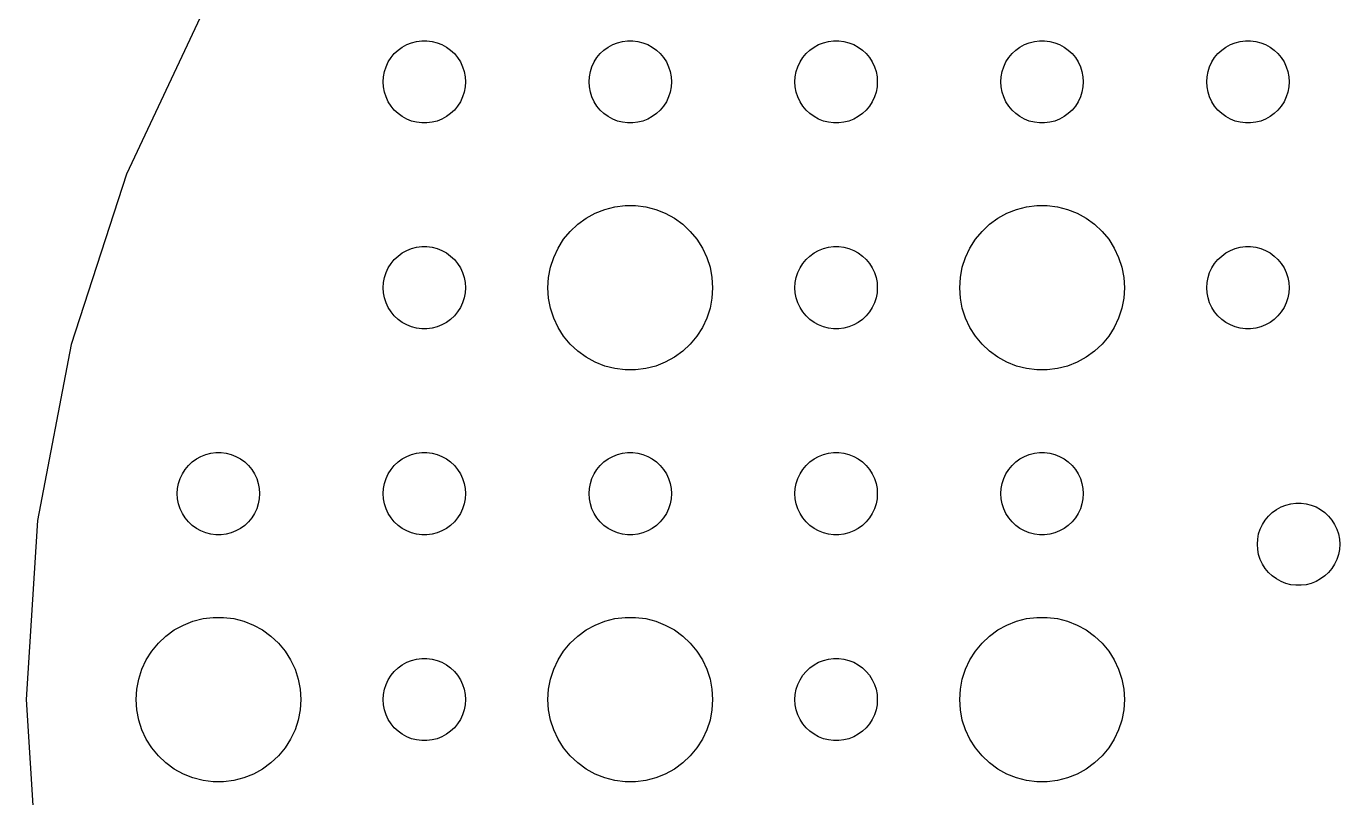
# Model space of a CAD drawing. Header units: metres. Extents: x -52 to 52, y -52 to 52.
# Drawn here: x -52 to -4.16, y -3.58 to 24.52 of the extents above; entities that cross this region are included whole.
import ezdxf

# ---------------------------------------------------------------- set-up
doc = ezdxf.new("R2010")
doc.units = ezdxf.units.M

msp = doc.modelspace()

# ---------------------------------------------------------------- linework, layer by layer
for p, q in [((-45.5679, 25.0512), (-48.3484, 19.1425)), ((-38.1387, 23.8572), (-37.9635, 23.9266)), ((-37.9635, 23.9266), (-37.7811, 23.9734)), ((-37.7811, 23.9734), (-37.5942, 23.997)), ((-37.5942, 23.997), (-37.4058, 23.997)), ((-37.4058, 23.997), (-37.2189, 23.9734)), ((-37.2189, 23.9734), (-37.0365, 23.9266)), ((-37.0365, 23.9266), (-36.8613, 23.8572)), ((-30.6387, 23.8572), (-30.4635, 23.9266)), ((-30.4635, 23.9266), (-30.2811, 23.9734)), ((-30.2811, 23.9734), (-30.0942, 23.997)), ((-30.0942, 23.997), (-29.9058, 23.997)), ((-29.9058, 23.997), (-29.7189, 23.9734)), ((-29.7189, 23.9734), (-29.5365, 23.9266)), ((-29.5365, 23.9266), (-29.3613, 23.8572)), ((-23.1387, 23.8572), (-22.9635, 23.9266)), ((-22.9635, 23.9266), (-22.7811, 23.9734)), ((-22.7811, 23.9734), (-22.5942, 23.997)), ((-22.5942, 23.997), (-22.4058, 23.997)), ((-22.4058, 23.997), (-22.2189, 23.9734)), ((-22.2189, 23.9734), (-22.0365, 23.9266)), ((-22.0365, 23.9266), (-21.8613, 23.8572)), ((-15.6387, 23.8572), (-15.4635, 23.9266)), ((-15.4635, 23.9266), (-15.2811, 23.9734)), ((-15.2811, 23.9734), (-15.0942, 23.997)), ((-15.0942, 23.997), (-14.9058, 23.997)), ((-14.9058, 23.997), (-14.7189, 23.9734)), ((-14.7189, 23.9734), (-14.5365, 23.9266)), ((-14.5365, 23.9266), (-14.3613, 23.8572)), ((-8.13866, 23.8572), (-7.96352, 23.9266)), ((-7.96352, 23.9266), (-7.78107, 23.9734)), ((-7.78107, 23.9734), (-7.59418, 23.997)), ((-7.59418, 23.997), (-7.40581, 23.997)), ((-7.40581, 23.997), (-7.21892, 23.9734)), ((-7.21892, 23.9734), (-7.03647, 23.9266)), ((-7.03647, 23.9266), (-6.86133, 23.8572)), ((-38.7135, 23.3817), (-38.5934, 23.5268)), ((-38.5934, 23.5268), (-38.4561, 23.6558)), ((-38.4561, 23.6558), (-38.3037, 23.7665)), ((-38.3037, 23.7665), (-38.1387, 23.8572)), ((-36.8613, 23.8572), (-36.6963, 23.7665)), ((-36.6963, 23.7665), (-36.5439, 23.6558)), ((-36.5439, 23.6558), (-36.4065, 23.5268)), ((-36.4065, 23.5268), (-36.2865, 23.3817)), ((-31.2135, 23.3817), (-31.0934, 23.5268)), ((-31.0934, 23.5268), (-30.9561, 23.6558)), ((-30.9561, 23.6558), (-30.8037, 23.7665)), ((-30.8037, 23.7665), (-30.6387, 23.8572)), ((-29.3613, 23.8572), (-29.1963, 23.7665)), ((-29.1963, 23.7665), (-29.0439, 23.6558)), ((-29.0439, 23.6558), (-28.9065, 23.5268)), ((-28.9065, 23.5268), (-28.7865, 23.3817)), ((-23.7135, 23.3817), (-23.5934, 23.5268)), ((-23.5934, 23.5268), (-23.4561, 23.6558)), ((-23.4561, 23.6558), (-23.3037, 23.7665)), ((-23.3037, 23.7665), (-23.1387, 23.8572)), ((-21.8613, 23.8572), (-21.6963, 23.7665)), ((-21.6963, 23.7665), (-21.5439, 23.6558)), ((-21.5439, 23.6558), (-21.4065, 23.5268)), ((-21.4065, 23.5268), (-21.2865, 23.3817)), ((-16.2135, 23.3817), (-16.0934, 23.5268)), ((-16.0934, 23.5268), (-15.9561, 23.6558)), ((-15.9561, 23.6558), (-15.8037, 23.7665)), ((-15.8037, 23.7665), (-15.6387, 23.8572)), ((-14.3613, 23.8572), (-14.1963, 23.7665)), ((-14.1963, 23.7665), (-14.0439, 23.6558)), ((-14.0439, 23.6558), (-13.9065, 23.5268)), ((-13.9065, 23.5268), (-13.7865, 23.3817)), ((-8.71352, 23.3817), (-8.59344, 23.5268)), ((-8.59344, 23.5268), (-8.45613, 23.6558)), ((-8.45613, 23.6558), (-8.30373, 23.7665)), ((-8.30373, 23.7665), (-8.13866, 23.8572)), ((-6.86133, 23.8572), (-6.69626, 23.7665)), ((-6.69626, 23.7665), (-6.54385, 23.6558)), ((-6.54385, 23.6558), (-6.40654, 23.5268)), ((-6.40654, 23.5268), (-6.28647, 23.3817)), ((-38.9529, 22.873), (-38.8947, 23.0522)), ((-38.8947, 23.0522), (-38.8145, 23.2226)), ((-38.8145, 23.2226), (-38.7135, 23.3817)), ((-36.2865, 23.3817), (-36.1855, 23.2226)), ((-36.1855, 23.2226), (-36.1053, 23.0522)), ((-36.1053, 23.0522), (-36.0471, 22.873)), ((-31.4529, 22.873), (-31.3947, 23.0522)), ((-31.3947, 23.0522), (-31.3145, 23.2226)), ((-31.3145, 23.2226), (-31.2135, 23.3817)), ((-28.7865, 23.3817), (-28.6855, 23.2226)), ((-28.6855, 23.2226), (-28.6053, 23.0522)), ((-28.6053, 23.0522), (-28.5471, 22.873)), ((-23.9529, 22.873), (-23.8947, 23.0522)), ((-23.8947, 23.0522), (-23.8145, 23.2226)), ((-23.8145, 23.2226), (-23.7135, 23.3817)), ((-21.2865, 23.3817), (-21.1855, 23.2226)), ((-21.1855, 23.2226), (-21.1053, 23.0522)), ((-21.1053, 23.0522), (-21.0471, 22.873)), ((-16.4529, 22.873), (-16.3947, 23.0522)), ((-16.3947, 23.0522), (-16.3145, 23.2226)), ((-16.3145, 23.2226), (-16.2135, 23.3817)), ((-13.7865, 23.3817), (-13.6855, 23.2226)), ((-13.6855, 23.2226), (-13.6053, 23.0522)), ((-13.6053, 23.0522), (-13.5471, 22.873)), ((-8.95287, 22.873), (-8.89465, 23.0522)), ((-8.89465, 23.0522), (-8.81445, 23.2226)), ((-8.81445, 23.2226), (-8.71352, 23.3817)), ((-6.28647, 23.3817), (-6.18553, 23.2226)), ((-6.18553, 23.2226), (-6.10533, 23.0522)), ((-6.10533, 23.0522), (-6.04712, 22.873)), ((-39, 22.5), (-38.9882, 22.688)), ((-38.9882, 22.312), (-39, 22.5)), ((-38.9882, 22.688), (-38.9529, 22.873)), ((-36.0471, 22.873), (-36.0118, 22.688)), ((-36.0118, 22.688), (-36, 22.5)), ((-36, 22.5), (-36.0118, 22.312)), ((-31.5, 22.5), (-31.4882, 22.688)), ((-31.4882, 22.312), (-31.5, 22.5)), ((-31.4882, 22.688), (-31.4529, 22.873)), ((-28.5471, 22.873), (-28.5118, 22.688)), ((-28.5118, 22.688), (-28.5, 22.5)), ((-28.5, 22.5), (-28.5118, 22.312)), ((-24, 22.5), (-23.9882, 22.688)), ((-23.9882, 22.312), (-24, 22.5)), ((-23.9882, 22.688), (-23.9529, 22.873)), ((-21.0471, 22.873), (-21.0118, 22.688)), ((-21.0118, 22.688), (-21, 22.5)), ((-21, 22.5), (-21.0118, 22.312)), ((-16.5, 22.5), (-16.4882, 22.688)), ((-16.4882, 22.312), (-16.5, 22.5)), ((-16.4882, 22.688), (-16.4529, 22.873)), ((-13.5471, 22.873), (-13.5118, 22.688)), ((-13.5118, 22.688), (-13.5, 22.5)), ((-13.5, 22.5), (-13.5118, 22.312)), ((-9, 22.5), (-8.98816, 22.688)), ((-8.98816, 22.312), (-9, 22.5)), ((-8.98816, 22.688), (-8.95287, 22.873)), ((-6.04712, 22.873), (-6.01183, 22.688)), ((-6.01183, 22.688), (-6, 22.5)), ((-6, 22.5), (-6.01183, 22.312)), ((-38.9529, 22.127), (-38.9882, 22.312)), ((-38.8947, 21.9478), (-38.9529, 22.127)), ((-36.0471, 22.127), (-36.1053, 21.9478)), ((-36.0118, 22.312), (-36.0471, 22.127)), ((-31.4529, 22.127), (-31.4882, 22.312)), ((-31.3947, 21.9478), (-31.4529, 22.127)), ((-28.5471, 22.127), (-28.6053, 21.9478)), ((-28.5118, 22.312), (-28.5471, 22.127)), ((-23.9529, 22.127), (-23.9882, 22.312)), ((-23.8947, 21.9478), (-23.9529, 22.127)), ((-21.0471, 22.127), (-21.1053, 21.9478)), ((-21.0118, 22.312), (-21.0471, 22.127)), ((-16.4529, 22.127), (-16.4882, 22.312)), ((-16.3947, 21.9478), (-16.4529, 22.127)), ((-13.5471, 22.127), (-13.6053, 21.9478)), ((-13.5118, 22.312), (-13.5471, 22.127)), ((-8.95287, 22.127), (-8.98816, 22.312)), ((-8.89465, 21.9478), (-8.95287, 22.127)), ((-6.04712, 22.127), (-6.10533, 21.9478)), ((-6.01183, 22.312), (-6.04712, 22.127)), ((-38.8145, 21.7774), (-38.8947, 21.9478)), ((-38.7135, 21.6183), (-38.8145, 21.7774)), ((-38.5934, 21.4732), (-38.7135, 21.6183)), ((-36.2865, 21.6183), (-36.4065, 21.4732)), ((-36.1855, 21.7774), (-36.2865, 21.6183)), ((-36.1053, 21.9478), (-36.1855, 21.7774)), ((-31.3145, 21.7774), (-31.3947, 21.9478)), ((-31.2135, 21.6183), (-31.3145, 21.7774)), ((-31.0934, 21.4732), (-31.2135, 21.6183)), ((-28.7865, 21.6183), (-28.9065, 21.4732)), ((-28.6855, 21.7774), (-28.7865, 21.6183)), ((-28.6053, 21.9478), (-28.6855, 21.7774)), ((-23.8145, 21.7774), (-23.8947, 21.9478)), ((-23.7135, 21.6183), (-23.8145, 21.7774)), ((-23.5934, 21.4732), (-23.7135, 21.6183)), ((-21.2865, 21.6183), (-21.4065, 21.4732)), ((-21.1855, 21.7774), (-21.2865, 21.6183)), ((-21.1053, 21.9478), (-21.1855, 21.7774)), ((-16.3145, 21.7774), (-16.3947, 21.9478)), ((-16.2135, 21.6183), (-16.3145, 21.7774)), ((-16.0934, 21.4732), (-16.2135, 21.6183)), ((-13.7865, 21.6183), (-13.9065, 21.4732)), ((-13.6855, 21.7774), (-13.7865, 21.6183)), ((-13.6053, 21.9478), (-13.6855, 21.7774)), ((-8.81445, 21.7774), (-8.89465, 21.9478)), ((-8.71352, 21.6183), (-8.81445, 21.7774)), ((-8.59344, 21.4732), (-8.71352, 21.6183)), ((-6.28647, 21.6183), (-6.40654, 21.4732)), ((-6.18553, 21.7774), (-6.28647, 21.6183)), ((-6.10533, 21.9478), (-6.18553, 21.7774)), ((-38.4561, 21.3442), (-38.5934, 21.4732)), ((-38.3037, 21.2335), (-38.4561, 21.3442)), ((-38.1387, 21.1427), (-38.3037, 21.2335)), ((-37.9635, 21.0734), (-38.1387, 21.1427)), ((-37.7811, 21.0266), (-37.9635, 21.0734)), ((-37.0365, 21.0734), (-37.2189, 21.0266)), ((-36.8613, 21.1427), (-37.0365, 21.0734)), ((-36.6963, 21.2335), (-36.8613, 21.1427)), ((-36.5439, 21.3442), (-36.6963, 21.2335)), ((-36.4065, 21.4732), (-36.5439, 21.3442)), ((-30.9561, 21.3442), (-31.0934, 21.4732)), ((-30.8037, 21.2335), (-30.9561, 21.3442)), ((-30.6387, 21.1427), (-30.8037, 21.2335)), ((-30.4635, 21.0734), (-30.6387, 21.1427)), ((-30.2811, 21.0266), (-30.4635, 21.0734)), ((-29.5365, 21.0734), (-29.7189, 21.0266)), ((-29.3613, 21.1427), (-29.5365, 21.0734)), ((-29.1963, 21.2335), (-29.3613, 21.1427)), ((-29.0439, 21.3442), (-29.1963, 21.2335)), ((-28.9065, 21.4732), (-29.0439, 21.3442)), ((-23.4561, 21.3442), (-23.5934, 21.4732)), ((-23.3037, 21.2335), (-23.4561, 21.3442)), ((-23.1387, 21.1427), (-23.3037, 21.2335)), ((-22.9635, 21.0734), (-23.1387, 21.1427)), ((-22.7811, 21.0266), (-22.9635, 21.0734)), ((-22.0365, 21.0734), (-22.2189, 21.0266)), ((-21.8613, 21.1427), (-22.0365, 21.0734)), ((-21.6963, 21.2335), (-21.8613, 21.1427)), ((-21.5439, 21.3442), (-21.6963, 21.2335)), ((-21.4065, 21.4732), (-21.5439, 21.3442)), ((-15.9561, 21.3442), (-16.0934, 21.4732)), ((-15.8037, 21.2335), (-15.9561, 21.3442)), ((-15.6387, 21.1427), (-15.8037, 21.2335)), ((-15.4635, 21.0734), (-15.6387, 21.1427)), ((-15.2811, 21.0266), (-15.4635, 21.0734)), ((-14.5365, 21.0734), (-14.7189, 21.0266)), ((-14.3613, 21.1427), (-14.5365, 21.0734)), ((-14.1963, 21.2335), (-14.3613, 21.1427)), ((-14.0439, 21.3442), (-14.1963, 21.2335)), ((-13.9065, 21.4732), (-14.0439, 21.3442)), ((-8.45613, 21.3442), (-8.59344, 21.4732)), ((-8.30373, 21.2335), (-8.45613, 21.3442)), ((-8.13866, 21.1427), (-8.30373, 21.2335)), ((-7.96352, 21.0734), (-8.13866, 21.1427)), ((-7.78107, 21.0266), (-7.96352, 21.0734)), ((-7.03647, 21.0734), (-7.21892, 21.0266)), ((-6.86133, 21.1427), (-7.03647, 21.0734)), ((-6.69626, 21.2335), (-6.86133, 21.1427)), ((-6.54385, 21.3442), (-6.69626, 21.2335)), ((-6.40654, 21.4732), (-6.54385, 21.3442)), ((-37.5942, 21.003), (-37.7811, 21.0266)), ((-37.4058, 21.003), (-37.5942, 21.003)), ((-37.2189, 21.0266), (-37.4058, 21.003)), ((-30.0942, 21.003), (-30.2811, 21.0266)), ((-29.9058, 21.003), (-30.0942, 21.003)), ((-29.7189, 21.0266), (-29.9058, 21.003)), ((-22.5942, 21.003), (-22.7811, 21.0266)), ((-22.4058, 21.003), (-22.5942, 21.003)), ((-22.2189, 21.0266), (-22.4058, 21.003)), ((-15.0942, 21.003), (-15.2811, 21.0266)), ((-14.9058, 21.003), (-15.0942, 21.003)), ((-14.7189, 21.0266), (-14.9058, 21.003)), ((-7.59418, 21.003), (-7.78107, 21.0266)), ((-7.40581, 21.003), (-7.59418, 21.003)), ((-7.21892, 21.0266), (-7.40581, 21.003)), ((-48.3484, 19.1425), (-50.3663, 12.9319)), ((-31.6075, 17.533), (-31.2773, 17.7145)), ((-31.2773, 17.7145), (-30.927, 17.8532)), ((-30.927, 17.8532), (-30.5621, 17.9469)), ((-30.5621, 17.9469), (-30.1884, 17.9941)), ((-30.1884, 17.9941), (-29.8116, 17.9941)), ((-29.8116, 17.9941), (-29.4379, 17.9469)), ((-29.4379, 17.9469), (-29.0729, 17.8532)), ((-29.0729, 17.8532), (-28.7227, 17.7145)), ((-28.7227, 17.7145), (-28.3925, 17.533)), ((-16.6075, 17.533), (-16.2773, 17.7145)), ((-16.2773, 17.7145), (-15.927, 17.8532)), ((-15.927, 17.8532), (-15.5621, 17.9469)), ((-15.5621, 17.9469), (-15.1884, 17.9941)), ((-15.1884, 17.9941), (-14.8116, 17.9941)), ((-14.8116, 17.9941), (-14.4379, 17.9469)), ((-14.4379, 17.9469), (-14.0729, 17.8532)), ((-14.0729, 17.8532), (-13.7227, 17.7145)), ((-13.7227, 17.7145), (-13.3925, 17.533)), ((-32.1869, 17.0536), (-31.9123, 17.3115)), ((-31.9123, 17.3115), (-31.6075, 17.533)), ((-28.3925, 17.533), (-28.0877, 17.3115)), ((-28.0877, 17.3115), (-27.8131, 17.0536)), ((-17.1869, 17.0536), (-16.9123, 17.3115)), ((-16.9123, 17.3115), (-16.6075, 17.533)), ((-13.3925, 17.533), (-13.0877, 17.3115)), ((-13.0877, 17.3115), (-12.8131, 17.0536)), ((-32.6289, 16.4453), (-32.427, 16.7634)), ((-32.427, 16.7634), (-32.1869, 17.0536)), ((-27.8131, 17.0536), (-27.5729, 16.7634)), ((-27.5729, 16.7634), (-27.3711, 16.4453)), ((-17.6289, 16.4453), (-17.427, 16.7634)), ((-17.427, 16.7634), (-17.1869, 17.0536)), ((-12.8131, 17.0536), (-12.5729, 16.7634)), ((-12.5729, 16.7634), (-12.3711, 16.4453)), ((-38.3037, 16.2665), (-38.1387, 16.3572)), ((-38.1387, 16.3572), (-37.9635, 16.4266)), ((-37.9635, 16.4266), (-37.7811, 16.4734)), ((-37.7811, 16.4734), (-37.5942, 16.497)), ((-37.5942, 16.497), (-37.4058, 16.497)), ((-37.4058, 16.497), (-37.2189, 16.4734)), ((-37.2189, 16.4734), (-37.0365, 16.4266)), ((-37.0365, 16.4266), (-36.8613, 16.3572)), ((-36.8613, 16.3572), (-36.6963, 16.2665)), ((-32.7893, 16.1044), (-32.6289, 16.4453)), ((-27.3711, 16.4453), (-27.2107, 16.1044)), ((-23.3037, 16.2665), (-23.1387, 16.3572)), ((-23.1387, 16.3572), (-22.9635, 16.4266)), ((-22.9635, 16.4266), (-22.7811, 16.4734)), ((-22.7811, 16.4734), (-22.5942, 16.497)), ((-22.5942, 16.497), (-22.4058, 16.497)), ((-22.4058, 16.497), (-22.2189, 16.4734)), ((-22.2189, 16.4734), (-22.0365, 16.4266)), ((-22.0365, 16.4266), (-21.8613, 16.3572)), ((-21.8613, 16.3572), (-21.6963, 16.2665)), ((-17.7893, 16.1044), (-17.6289, 16.4453)), ((-12.3711, 16.4453), (-12.2107, 16.1044)), ((-8.30373, 16.2665), (-8.13866, 16.3572)), ((-8.13866, 16.3572), (-7.96352, 16.4266)), ((-7.96352, 16.4266), (-7.78107, 16.4734)), ((-7.78107, 16.4734), (-7.59418, 16.497)), ((-7.59418, 16.497), (-7.40581, 16.497)), ((-7.40581, 16.497), (-7.21892, 16.4734)), ((-7.21892, 16.4734), (-7.03647, 16.4266)), ((-7.03647, 16.4266), (-6.86133, 16.3572)), ((-6.86133, 16.3572), (-6.69626, 16.2665)), ((-38.8145, 15.7226), (-38.7135, 15.8817)), ((-38.7135, 15.8817), (-38.5934, 16.0268)), ((-38.5934, 16.0268), (-38.4561, 16.1558)), ((-38.4561, 16.1558), (-38.3037, 16.2665)), ((-36.6963, 16.2665), (-36.5439, 16.1558)), ((-36.5439, 16.1558), (-36.4065, 16.0268)), ((-36.4065, 16.0268), (-36.2865, 15.8817)), ((-36.2865, 15.8817), (-36.1855, 15.7226)), ((-32.9057, 15.7461), (-32.7893, 16.1044)), ((-27.2107, 16.1044), (-27.0942, 15.7461)), ((-23.8145, 15.7226), (-23.7135, 15.8817)), ((-23.7135, 15.8817), (-23.5934, 16.0268)), ((-23.5934, 16.0268), (-23.4561, 16.1558)), ((-23.4561, 16.1558), (-23.3037, 16.2665)), ((-21.6963, 16.2665), (-21.5439, 16.1558)), ((-21.5439, 16.1558), (-21.4065, 16.0268)), ((-21.4065, 16.0268), (-21.2865, 15.8817)), ((-21.2865, 15.8817), (-21.1855, 15.7226)), ((-17.9057, 15.7461), (-17.7893, 16.1044)), ((-12.2107, 16.1044), (-12.0942, 15.7461)), ((-8.81445, 15.7226), (-8.71352, 15.8817)), ((-8.71352, 15.8817), (-8.59344, 16.0268)), ((-8.59344, 16.0268), (-8.45613, 16.1558)), ((-8.45613, 16.1558), (-8.30373, 16.2665)), ((-6.69626, 16.2665), (-6.54385, 16.1558)), ((-6.54385, 16.1558), (-6.40654, 16.0268)), ((-6.40654, 16.0268), (-6.28647, 15.8817)), ((-6.28647, 15.8817), (-6.18553, 15.7226)), ((-38.9882, 15.188), (-38.9529, 15.373)), ((-38.9529, 15.373), (-38.8947, 15.5522)), ((-38.8947, 15.5522), (-38.8145, 15.7226)), ((-36.1855, 15.7226), (-36.1053, 15.5522)), ((-36.1053, 15.5522), (-36.0471, 15.373)), ((-36.0471, 15.373), (-36.0118, 15.188)), ((-33, 15), (-32.9763, 15.376)), ((-32.9763, 15.376), (-32.9057, 15.7461)), ((-27.0942, 15.7461), (-27.0237, 15.376)), ((-27.0237, 15.376), (-27, 15)), ((-23.9882, 15.188), (-23.9529, 15.373)), ((-23.9529, 15.373), (-23.8947, 15.5522)), ((-23.8947, 15.5522), (-23.8145, 15.7226)), ((-21.1855, 15.7226), (-21.1053, 15.5522)), ((-21.1053, 15.5522), (-21.0471, 15.373)), ((-21.0471, 15.373), (-21.0118, 15.188)), ((-18, 15), (-17.9763, 15.376)), ((-17.9763, 15.376), (-17.9057, 15.7461)), ((-12.0942, 15.7461), (-12.0237, 15.376)), ((-12.0237, 15.376), (-12, 15)), ((-8.98816, 15.188), (-8.95287, 15.373)), ((-8.95287, 15.373), (-8.89465, 15.5522)), ((-8.89465, 15.5522), (-8.81445, 15.7226)), ((-6.18553, 15.7226), (-6.10533, 15.5522)), ((-6.10533, 15.5522), (-6.04712, 15.373)), ((-6.04712, 15.373), (-6.01183, 15.188)), ((-39, 15), (-38.9882, 15.188)), ((-38.9882, 14.812), (-39, 15)), ((-36.0118, 15.188), (-36, 15)), ((-36, 15), (-36.0118, 14.812)), ((-32.9763, 14.624), (-33, 15)), ((-27, 15), (-27.0237, 14.624)), ((-24, 15), (-23.9882, 15.188)), ((-23.9882, 14.812), (-24, 15)), ((-21.0118, 15.188), (-21, 15)), ((-21, 15), (-21.0118, 14.812)), ((-17.9763, 14.624), (-18, 15)), ((-12, 15), (-12.0237, 14.624)), ((-9, 15), (-8.98816, 15.188)), ((-8.98816, 14.812), (-9, 15)), ((-6.01183, 15.188), (-6, 15)), ((-6, 15), (-6.01183, 14.812)), ((-38.9529, 14.627), (-38.9882, 14.812)), ((-38.8947, 14.4478), (-38.9529, 14.627)), ((-38.8145, 14.2774), (-38.8947, 14.4478)), ((-36.1053, 14.4478), (-36.1855, 14.2774)), ((-36.0471, 14.627), (-36.1053, 14.4478)), ((-36.0118, 14.812), (-36.0471, 14.627)), ((-32.9057, 14.2539), (-32.9763, 14.624)), ((-27.0237, 14.624), (-27.0942, 14.2539)), ((-23.9529, 14.627), (-23.9882, 14.812)), ((-23.8947, 14.4478), (-23.9529, 14.627)), ((-23.8145, 14.2774), (-23.8947, 14.4478)), ((-21.1053, 14.4478), (-21.1855, 14.2774)), ((-21.0471, 14.627), (-21.1053, 14.4478)), ((-21.0118, 14.812), (-21.0471, 14.627)), ((-17.9057, 14.2539), (-17.9763, 14.624)), ((-12.0237, 14.624), (-12.0942, 14.2539)), ((-8.95287, 14.627), (-8.98816, 14.812)), ((-8.89465, 14.4478), (-8.95287, 14.627)), ((-8.81445, 14.2774), (-8.89465, 14.4478)), ((-6.10533, 14.4478), (-6.18553, 14.2774)), ((-6.04712, 14.627), (-6.10533, 14.4478)), ((-6.01183, 14.812), (-6.04712, 14.627)), ((-38.7135, 14.1183), (-38.8145, 14.2774)), ((-38.5934, 13.9732), (-38.7135, 14.1183)), ((-38.4561, 13.8442), (-38.5934, 13.9732)), ((-36.4065, 13.9732), (-36.5439, 13.8442)), ((-36.2865, 14.1183), (-36.4065, 13.9732)), ((-36.1855, 14.2774), (-36.2865, 14.1183)), ((-32.7893, 13.8956), (-32.9057, 14.2539)), ((-32.6289, 13.5547), (-32.7893, 13.8956)), ((-27.2107, 13.8956), (-27.3711, 13.5547)), ((-27.0942, 14.2539), (-27.2107, 13.8956)), ((-23.7135, 14.1183), (-23.8145, 14.2774)), ((-23.5934, 13.9732), (-23.7135, 14.1183)), ((-23.4561, 13.8442), (-23.5934, 13.9732)), ((-21.4065, 13.9732), (-21.5439, 13.8442)), ((-21.2865, 14.1183), (-21.4065, 13.9732)), ((-21.1855, 14.2774), (-21.2865, 14.1183)), ((-17.7893, 13.8956), (-17.9057, 14.2539)), ((-17.6289, 13.5547), (-17.7893, 13.8956)), ((-12.2107, 13.8956), (-12.3711, 13.5547)), ((-12.0942, 14.2539), (-12.2107, 13.8956)), ((-8.71352, 14.1183), (-8.81445, 14.2774)), ((-8.59344, 13.9732), (-8.71352, 14.1183)), ((-8.45613, 13.8442), (-8.59344, 13.9732)), ((-6.40654, 13.9732), (-6.54385, 13.8442)), ((-6.28647, 14.1183), (-6.40654, 13.9732)), ((-6.18553, 14.2774), (-6.28647, 14.1183)), ((-38.3037, 13.7335), (-38.4561, 13.8442)), ((-38.1387, 13.6427), (-38.3037, 13.7335)), ((-37.9635, 13.5734), (-38.1387, 13.6427)), ((-37.7811, 13.5266), (-37.9635, 13.5734)), ((-37.5942, 13.5029), (-37.7811, 13.5266)), ((-37.4058, 13.5029), (-37.5942, 13.5029)), ((-37.2189, 13.5266), (-37.4058, 13.5029)), ((-37.0365, 13.5734), (-37.2189, 13.5266)), ((-36.8613, 13.6427), (-37.0365, 13.5734)), ((-36.6963, 13.7335), (-36.8613, 13.6427)), ((-36.5439, 13.8442), (-36.6963, 13.7335)), ((-32.427, 13.2366), (-32.6289, 13.5547)), ((-27.3711, 13.5547), (-27.5729, 13.2366)), ((-23.3037, 13.7335), (-23.4561, 13.8442)), ((-23.1387, 13.6427), (-23.3037, 13.7335)), ((-22.9635, 13.5734), (-23.1387, 13.6427)), ((-22.7811, 13.5266), (-22.9635, 13.5734)), ((-22.5942, 13.5029), (-22.7811, 13.5266)), ((-22.4058, 13.5029), (-22.5942, 13.5029)), ((-22.2189, 13.5266), (-22.4058, 13.5029)), ((-22.0365, 13.5734), (-22.2189, 13.5266)), ((-21.8613, 13.6427), (-22.0365, 13.5734)), ((-21.6963, 13.7335), (-21.8613, 13.6427)), ((-21.5439, 13.8442), (-21.6963, 13.7335)), ((-17.427, 13.2366), (-17.6289, 13.5547)), ((-12.3711, 13.5547), (-12.5729, 13.2366)), ((-8.30373, 13.7335), (-8.45613, 13.8442)), ((-8.13866, 13.6427), (-8.30373, 13.7335)), ((-7.96352, 13.5734), (-8.13866, 13.6427)), ((-7.78107, 13.5266), (-7.96352, 13.5734)), ((-7.59418, 13.5029), (-7.78107, 13.5266)), ((-7.40581, 13.5029), (-7.59418, 13.5029)), ((-7.21892, 13.5266), (-7.40581, 13.5029)), ((-7.03647, 13.5734), (-7.21892, 13.5266)), ((-6.86133, 13.6427), (-7.03647, 13.5734)), ((-6.69626, 13.7335), (-6.86133, 13.6427)), ((-6.54385, 13.8442), (-6.69626, 13.7335)), ((-50.3663, 12.9319), (-51.59, 6.51732)), ((-32.1869, 12.9464), (-32.427, 13.2366)), ((-31.9123, 12.6884), (-32.1869, 12.9464)), ((-27.8131, 12.9464), (-28.0877, 12.6884)), ((-27.5729, 13.2366), (-27.8131, 12.9464)), ((-17.1869, 12.9464), (-17.427, 13.2366)), ((-16.9123, 12.6884), (-17.1869, 12.9464)), ((-12.8131, 12.9464), (-13.0877, 12.6884)), ((-12.5729, 13.2366), (-12.8131, 12.9464)), ((-31.6075, 12.467), (-31.9123, 12.6884)), ((-31.2773, 12.2855), (-31.6075, 12.467)), ((-28.3925, 12.467), (-28.7227, 12.2855)), ((-28.0877, 12.6884), (-28.3925, 12.467)), ((-16.6075, 12.467), (-16.9123, 12.6884)), ((-16.2773, 12.2855), (-16.6075, 12.467)), ((-13.3925, 12.467), (-13.7227, 12.2855)), ((-13.0877, 12.6884), (-13.3925, 12.467)), ((-30.927, 12.1468), (-31.2773, 12.2855)), ((-30.5621, 12.0531), (-30.927, 12.1468)), ((-30.1884, 12.0059), (-30.5621, 12.0531)), ((-29.8116, 12.0059), (-30.1884, 12.0059)), ((-29.4379, 12.0531), (-29.8116, 12.0059)), ((-29.0729, 12.1468), (-29.4379, 12.0531)), ((-28.7227, 12.2855), (-29.0729, 12.1468)), ((-15.927, 12.1468), (-16.2773, 12.2855)), ((-15.5621, 12.0531), (-15.927, 12.1468)), ((-15.1884, 12.0059), (-15.5621, 12.0531)), ((-14.8116, 12.0059), (-15.1884, 12.0059)), ((-14.4379, 12.0531), (-14.8116, 12.0059)), ((-14.0729, 12.1468), (-14.4379, 12.0531)), ((-13.7227, 12.2855), (-14.0729, 12.1468)), ((-46.0934, 8.52681), (-45.9561, 8.65576)), ((-45.9561, 8.65576), (-45.8037, 8.76648)), ((-45.8037, 8.76648), (-45.6387, 8.85724)), ((-45.6387, 8.85724), (-45.4635, 8.92657)), ((-45.4635, 8.92657), (-45.2811, 8.97342)), ((-45.2811, 8.97342), (-45.0942, 8.99704)), ((-45.0942, 8.99704), (-44.9058, 8.99704)), ((-44.9058, 8.99704), (-44.7189, 8.97342)), ((-44.7189, 8.97342), (-44.5365, 8.92657)), ((-44.5365, 8.92657), (-44.3613, 8.85724)), ((-44.3613, 8.85724), (-44.1963, 8.76648)), ((-44.1963, 8.76648), (-44.0439, 8.65576)), ((-44.0439, 8.65576), (-43.9065, 8.52681)), ((-38.5934, 8.52681), (-38.4561, 8.65576)), ((-38.4561, 8.65576), (-38.3037, 8.76648)), ((-38.3037, 8.76648), (-38.1387, 8.85724)), ((-38.1387, 8.85724), (-37.9635, 8.92657)), ((-37.9635, 8.92657), (-37.7811, 8.97342)), ((-37.7811, 8.97342), (-37.5942, 8.99704)), ((-37.5942, 8.99704), (-37.4058, 8.99704)), ((-37.4058, 8.99704), (-37.2189, 8.97342)), ((-37.2189, 8.97342), (-37.0365, 8.92657)), ((-37.0365, 8.92657), (-36.8613, 8.85724)), ((-36.8613, 8.85724), (-36.6963, 8.76648)), ((-36.6963, 8.76648), (-36.5439, 8.65576)), ((-36.5439, 8.65576), (-36.4065, 8.52681)), ((-31.0934, 8.52681), (-30.9561, 8.65576)), ((-30.9561, 8.65576), (-30.8037, 8.76648)), ((-30.8037, 8.76648), (-30.6387, 8.85724)), ((-30.6387, 8.85724), (-30.4635, 8.92657)), ((-30.4635, 8.92657), (-30.2811, 8.97342)), ((-30.2811, 8.97342), (-30.0942, 8.99704)), ((-30.0942, 8.99704), (-29.9058, 8.99704)), ((-29.9058, 8.99704), (-29.7189, 8.97342)), ((-29.7189, 8.97342), (-29.5365, 8.92657)), ((-29.5365, 8.92657), (-29.3613, 8.85724)), ((-29.3613, 8.85724), (-29.1963, 8.76648)), ((-29.1963, 8.76648), (-29.0439, 8.65576)), ((-29.0439, 8.65576), (-28.9065, 8.52681)), ((-23.5934, 8.52681), (-23.4561, 8.65576)), ((-23.4561, 8.65576), (-23.3037, 8.76648)), ((-23.3037, 8.76648), (-23.1387, 8.85724)), ((-23.1387, 8.85724), (-22.9635, 8.92657)), ((-22.9635, 8.92657), (-22.7811, 8.97342)), ((-22.7811, 8.97342), (-22.5942, 8.99704)), ((-22.5942, 8.99704), (-22.4058, 8.99704)), ((-22.4058, 8.99704), (-22.2189, 8.97342)), ((-22.2189, 8.97342), (-22.0365, 8.92657)), ((-22.0365, 8.92657), (-21.8613, 8.85724)), ((-21.8613, 8.85724), (-21.6963, 8.76648)), ((-21.6963, 8.76648), (-21.5439, 8.65576)), ((-21.5439, 8.65576), (-21.4065, 8.52681)), ((-16.0934, 8.52681), (-15.9561, 8.65576)), ((-15.9561, 8.65576), (-15.8037, 8.76648)), ((-15.8037, 8.76648), (-15.6387, 8.85724)), ((-15.6387, 8.85724), (-15.4635, 8.92657)), ((-15.4635, 8.92657), (-15.2811, 8.97342)), ((-15.2811, 8.97342), (-15.0942, 8.99704)), ((-15.0942, 8.99704), (-14.9058, 8.99704)), ((-14.9058, 8.99704), (-14.7189, 8.97342)), ((-14.7189, 8.97342), (-14.5365, 8.92657)), ((-14.5365, 8.92657), (-14.3613, 8.85724)), ((-14.3613, 8.85724), (-14.1963, 8.76648)), ((-14.1963, 8.76648), (-14.0439, 8.65576)), ((-14.0439, 8.65576), (-13.9065, 8.52681)), ((-46.3947, 8.05219), (-46.3145, 8.22263)), ((-46.3145, 8.22263), (-46.2135, 8.38167)), ((-46.2135, 8.38167), (-46.0934, 8.52681)), ((-43.9065, 8.52681), (-43.7865, 8.38167)), ((-43.7865, 8.38167), (-43.6855, 8.22263)), ((-43.6855, 8.22263), (-43.6053, 8.05219)), ((-38.8947, 8.05219), (-38.8145, 8.22263)), ((-38.8145, 8.22263), (-38.7135, 8.38167)), ((-38.7135, 8.38167), (-38.5934, 8.52681)), ((-36.4065, 8.52681), (-36.2865, 8.38167)), ((-36.2865, 8.38167), (-36.1855, 8.22263)), ((-36.1855, 8.22263), (-36.1053, 8.05219)), ((-31.3947, 8.05219), (-31.3145, 8.22263)), ((-31.3145, 8.22263), (-31.2135, 8.38167)), ((-31.2135, 8.38167), (-31.0934, 8.52681)), ((-28.9065, 8.52681), (-28.7865, 8.38167)), ((-28.7865, 8.38167), (-28.6855, 8.22263)), ((-28.6855, 8.22263), (-28.6053, 8.05219)), ((-23.8947, 8.05219), (-23.8145, 8.22263)), ((-23.8145, 8.22263), (-23.7135, 8.38167)), ((-23.7135, 8.38167), (-23.5934, 8.52681)), ((-21.4065, 8.52681), (-21.2865, 8.38167)), ((-21.2865, 8.38167), (-21.1855, 8.22263)), ((-21.1855, 8.22263), (-21.1053, 8.05219)), ((-16.3947, 8.05219), (-16.3145, 8.22263)), ((-16.3145, 8.22263), (-16.2135, 8.38167)), ((-16.2135, 8.38167), (-16.0934, 8.52681)), ((-13.9065, 8.52681), (-13.7865, 8.38167)), ((-13.7865, 8.38167), (-13.6855, 8.22263)), ((-13.6855, 8.22263), (-13.6053, 8.05219)), ((-46.5, 7.5), (-46.4882, 7.68799)), ((-46.4882, 7.68799), (-46.4529, 7.87303)), ((-46.4529, 7.87303), (-46.3947, 8.05219)), ((-43.6053, 8.05219), (-43.5471, 7.87303)), ((-43.5471, 7.87303), (-43.5118, 7.68799)), ((-43.5118, 7.68799), (-43.5, 7.5)), ((-39, 7.5), (-38.9882, 7.68799)), ((-38.9882, 7.68799), (-38.9529, 7.87303)), ((-38.9529, 7.87303), (-38.8947, 8.05219)), ((-36.1053, 8.05219), (-36.0471, 7.87303)), ((-36.0471, 7.87303), (-36.0118, 7.68799)), ((-36.0118, 7.68799), (-36, 7.5)), ((-31.5, 7.5), (-31.4882, 7.68799)), ((-31.4882, 7.68799), (-31.4529, 7.87303)), ((-31.4529, 7.87303), (-31.3947, 8.05219)), ((-28.6053, 8.05219), (-28.5471, 7.87303)), ((-28.5471, 7.87303), (-28.5118, 7.68799)), ((-28.5118, 7.68799), (-28.5, 7.5)), ((-24, 7.5), (-23.9882, 7.68799)), ((-23.9882, 7.68799), (-23.9529, 7.87303)), ((-23.9529, 7.87303), (-23.8947, 8.05219)), ((-21.1053, 8.05219), (-21.0471, 7.87303)), ((-21.0471, 7.87303), (-21.0118, 7.68799)), ((-21.0118, 7.68799), (-21, 7.5)), ((-16.5, 7.5), (-16.4882, 7.68799)), ((-16.4882, 7.68799), (-16.4529, 7.87303)), ((-16.4529, 7.87303), (-16.3947, 8.05219)), ((-13.6053, 8.05219), (-13.5471, 7.87303)), ((-13.5471, 7.87303), (-13.5118, 7.68799)), ((-13.5118, 7.68799), (-13.5, 7.5)), ((-46.4882, 7.312), (-46.5, 7.5)), ((-46.4529, 7.12695), (-46.4882, 7.312)), ((-43.5118, 7.312), (-43.5471, 7.12695)), ((-43.5, 7.5), (-43.5118, 7.312)), ((-38.9882, 7.312), (-39, 7.5)), ((-38.9529, 7.12695), (-38.9882, 7.312)), ((-36.0118, 7.312), (-36.0471, 7.12695)), ((-36, 7.5), (-36.0118, 7.312)), ((-31.4882, 7.312), (-31.5, 7.5)), ((-31.4529, 7.12695), (-31.4882, 7.312)), ((-28.5118, 7.312), (-28.5471, 7.12695)), ((-28.5, 7.5), (-28.5118, 7.312)), ((-23.9882, 7.312), (-24, 7.5)), ((-23.9529, 7.12695), (-23.9882, 7.312)), ((-21.0118, 7.312), (-21.0471, 7.12695)), ((-21, 7.5), (-21.0118, 7.312)), ((-16.4882, 7.312), (-16.5, 7.5)), ((-16.4529, 7.12695), (-16.4882, 7.312)), ((-13.5118, 7.312), (-13.5471, 7.12695)), ((-13.5, 7.5), (-13.5118, 7.312)), ((-46.3947, 6.9478), (-46.4529, 7.12695)), ((-46.3145, 6.77736), (-46.3947, 6.9478)), ((-46.2135, 6.61832), (-46.3145, 6.77736)), ((-43.6855, 6.77736), (-43.7865, 6.61832)), ((-43.6053, 6.9478), (-43.6855, 6.77736)), ((-43.5471, 7.12695), (-43.6053, 6.9478)), ((-38.8947, 6.9478), (-38.9529, 7.12695)), ((-38.8145, 6.77736), (-38.8947, 6.9478)), ((-38.7135, 6.61832), (-38.8145, 6.77736)), ((-36.1855, 6.77736), (-36.2865, 6.61832)), ((-36.1053, 6.9478), (-36.1855, 6.77736)), ((-36.0471, 7.12695), (-36.1053, 6.9478)), ((-31.3947, 6.9478), (-31.4529, 7.12695)), ((-31.3145, 6.77736), (-31.3947, 6.9478)), ((-31.2135, 6.61832), (-31.3145, 6.77736)), ((-28.6855, 6.77736), (-28.7865, 6.61832)), ((-28.6053, 6.9478), (-28.6855, 6.77736)), ((-28.5471, 7.12695), (-28.6053, 6.9478)), ((-23.8947, 6.9478), (-23.9529, 7.12695)), ((-23.8145, 6.77736), (-23.8947, 6.9478)), ((-23.7135, 6.61832), (-23.8145, 6.77736)), ((-21.1855, 6.77736), (-21.2865, 6.61832)), ((-21.1053, 6.9478), (-21.1855, 6.77736)), ((-21.0471, 7.12695), (-21.1053, 6.9478)), ((-16.3947, 6.9478), (-16.4529, 7.12695)), ((-16.3145, 6.77736), (-16.3947, 6.9478)), ((-16.2135, 6.61832), (-16.3145, 6.77736)), ((-13.6855, 6.77736), (-13.7865, 6.61832)), ((-13.6053, 6.9478), (-13.6855, 6.77736)), ((-13.5471, 7.12695), (-13.6053, 6.9478)), ((-6.75044, 6.68381), (-6.61313, 6.81276)), ((-6.61313, 6.81276), (-6.46074, 6.92348)), ((-6.46074, 6.92348), (-6.29565, 7.01424)), ((-6.29565, 7.01424), (-6.12051, 7.08357)), ((-6.12051, 7.08357), (-5.93806, 7.13042)), ((-5.93806, 7.13042), (-5.75117, 7.15404)), ((-5.75117, 7.15404), (-5.56281, 7.15404)), ((-5.56281, 7.15404), (-5.37592, 7.13042)), ((-5.37592, 7.13042), (-5.19347, 7.08357)), ((-5.19347, 7.08357), (-5.01833, 7.01424)), ((-5.01833, 7.01424), (-4.85326, 6.92348)), ((-4.85326, 6.92348), (-4.70085, 6.81276)), ((-4.70085, 6.81276), (-4.56354, 6.68381)), ((-51.59, 6.51732), (-52, 0)), ((-46.0934, 6.47318), (-46.2135, 6.61832)), ((-45.9561, 6.34422), (-46.0934, 6.47318)), ((-45.8037, 6.23351), (-45.9561, 6.34422)), ((-45.6387, 6.14275), (-45.8037, 6.23351)), ((-44.1963, 6.23351), (-44.3613, 6.14275)), ((-44.0439, 6.34422), (-44.1963, 6.23351)), ((-43.9065, 6.47318), (-44.0439, 6.34422)), ((-43.7865, 6.61832), (-43.9065, 6.47318)), ((-38.5934, 6.47318), (-38.7135, 6.61832)), ((-38.4561, 6.34422), (-38.5934, 6.47318)), ((-38.3037, 6.23351), (-38.4561, 6.34422)), ((-38.1387, 6.14275), (-38.3037, 6.23351)), ((-36.6963, 6.23351), (-36.8613, 6.14275)), ((-36.5439, 6.34422), (-36.6963, 6.23351)), ((-36.4065, 6.47318), (-36.5439, 6.34422)), ((-36.2865, 6.61832), (-36.4065, 6.47318)), ((-31.0934, 6.47318), (-31.2135, 6.61832)), ((-30.9561, 6.34422), (-31.0934, 6.47318)), ((-30.8037, 6.23351), (-30.9561, 6.34422)), ((-30.6387, 6.14275), (-30.8037, 6.23351)), ((-29.1963, 6.23351), (-29.3613, 6.14275)), ((-29.0439, 6.34422), (-29.1963, 6.23351)), ((-28.9065, 6.47318), (-29.0439, 6.34422)), ((-28.7865, 6.61832), (-28.9065, 6.47318)), ((-23.5934, 6.47318), (-23.7135, 6.61832)), ((-23.4561, 6.34422), (-23.5934, 6.47318)), ((-23.3037, 6.23351), (-23.4561, 6.34422)), ((-23.1387, 6.14275), (-23.3037, 6.23351)), ((-21.6963, 6.23351), (-21.8613, 6.14275)), ((-21.5439, 6.34422), (-21.6963, 6.23351)), ((-21.4065, 6.47318), (-21.5439, 6.34422)), ((-21.2865, 6.61832), (-21.4065, 6.47318)), ((-16.0934, 6.47318), (-16.2135, 6.61832)), ((-15.9561, 6.34422), (-16.0934, 6.47318)), ((-15.8037, 6.23351), (-15.9561, 6.34422)), ((-15.6387, 6.14275), (-15.8037, 6.23351)), ((-14.1963, 6.23351), (-14.3613, 6.14275)), ((-14.0439, 6.34422), (-14.1963, 6.23351)), ((-13.9065, 6.47318), (-14.0439, 6.34422)), ((-13.7865, 6.61832), (-13.9065, 6.47318)), ((-7.05165, 6.20918), (-6.97145, 6.37962)), ((-6.97145, 6.37962), (-6.87051, 6.53867)), ((-6.87051, 6.53867), (-6.75044, 6.68381)), ((-4.56354, 6.68381), (-4.44347, 6.53867)), ((-4.44347, 6.53867), (-4.34253, 6.37962)), ((-4.34253, 6.37962), (-4.26233, 6.20918)), ((-45.4635, 6.07341), (-45.6387, 6.14275)), ((-45.2811, 6.02657), (-45.4635, 6.07341)), ((-45.0942, 6.00294), (-45.2811, 6.02657)), ((-44.9058, 6.00294), (-45.0942, 6.00294)), ((-44.7189, 6.02657), (-44.9058, 6.00294)), ((-44.5365, 6.07341), (-44.7189, 6.02657)), ((-44.3613, 6.14275), (-44.5365, 6.07341)), ((-37.9635, 6.07341), (-38.1387, 6.14275)), ((-37.7811, 6.02657), (-37.9635, 6.07341)), ((-37.5942, 6.00294), (-37.7811, 6.02657)), ((-37.4058, 6.00294), (-37.5942, 6.00294)), ((-37.2189, 6.02657), (-37.4058, 6.00294)), ((-37.0365, 6.07341), (-37.2189, 6.02657)), ((-36.8613, 6.14275), (-37.0365, 6.07341)), ((-30.4635, 6.07341), (-30.6387, 6.14275)), ((-30.2811, 6.02657), (-30.4635, 6.07341)), ((-30.0942, 6.00294), (-30.2811, 6.02657)), ((-29.9058, 6.00294), (-30.0942, 6.00294)), ((-29.7189, 6.02657), (-29.9058, 6.00294)), ((-29.5365, 6.07341), (-29.7189, 6.02657)), ((-29.3613, 6.14275), (-29.5365, 6.07341)), ((-22.9635, 6.07341), (-23.1387, 6.14275)), ((-22.7811, 6.02657), (-22.9635, 6.07341)), ((-22.5942, 6.00294), (-22.7811, 6.02657)), ((-22.4058, 6.00294), (-22.5942, 6.00294)), ((-22.2189, 6.02657), (-22.4058, 6.00294)), ((-22.0365, 6.07341), (-22.2189, 6.02657)), ((-21.8613, 6.14275), (-22.0365, 6.07341)), ((-15.4635, 6.07341), (-15.6387, 6.14275)), ((-15.2811, 6.02657), (-15.4635, 6.07341)), ((-15.0942, 6.00294), (-15.2811, 6.02657)), ((-14.9058, 6.00294), (-15.0942, 6.00294)), ((-14.7189, 6.02657), (-14.9058, 6.00294)), ((-14.5365, 6.07341), (-14.7189, 6.02657)), ((-14.3613, 6.14275), (-14.5365, 6.07341)), ((-7.157, 5.657), (-7.14516, 5.84499)), ((-7.14516, 5.84499), (-7.10986, 6.03003)), ((-7.10986, 6.03003), (-7.05165, 6.20918)), ((-4.26233, 6.20918), (-4.20412, 6.03003)), ((-4.20412, 6.03003), (-4.16882, 5.84499)), ((-4.16882, 5.84499), (-4.157, 5.657)), ((-7.14516, 5.46899), (-7.157, 5.657)), ((-7.10986, 5.28395), (-7.14516, 5.46899)), ((-7.05165, 5.10481), (-7.10986, 5.28395)), ((-4.20412, 5.28395), (-4.26233, 5.10481)), ((-4.16882, 5.46899), (-4.20412, 5.28395)), ((-4.157, 5.657), (-4.16882, 5.46899)), ((-6.97145, 4.93436), (-7.05165, 5.10481)), ((-6.87051, 4.77531), (-6.97145, 4.93436)), ((-4.34253, 4.93436), (-4.44347, 4.77531)), ((-4.26233, 5.10481), (-4.34253, 4.93436)), ((-6.75044, 4.63017), (-6.87051, 4.77531)), ((-6.61313, 4.50122), (-6.75044, 4.63017)), ((-6.46074, 4.3905), (-6.61313, 4.50122)), ((-6.29565, 4.29976), (-6.46074, 4.3905)), ((-4.85326, 4.3905), (-5.01833, 4.29976)), ((-4.70085, 4.50122), (-4.85326, 4.3905)), ((-4.56354, 4.63017), (-4.70085, 4.50122)), ((-4.44347, 4.77531), (-4.56354, 4.63017)), ((-6.12051, 4.23041), (-6.29565, 4.29976)), ((-5.93806, 4.18356), (-6.12051, 4.23041)), ((-5.75117, 4.15996), (-5.93806, 4.18356)), ((-5.56281, 4.15996), (-5.75117, 4.15996)), ((-5.37592, 4.18356), (-5.56281, 4.15996)), ((-5.19347, 4.23041), (-5.37592, 4.18356)), ((-5.01833, 4.29976), (-5.19347, 4.23041)), ((-45.927, 2.85316), (-45.5621, 2.94685)), ((-45.5621, 2.94685), (-45.1884, 2.99408)), ((-45.1884, 2.99408), (-44.8116, 2.99408)), ((-44.8116, 2.99408), (-44.4379, 2.94685)), ((-44.4379, 2.94685), (-44.0729, 2.85316)), ((-30.927, 2.85316), (-30.5621, 2.94685)), ((-30.5621, 2.94685), (-30.1884, 2.99408)), ((-30.1884, 2.99408), (-29.8116, 2.99408)), ((-29.8116, 2.99408), (-29.4379, 2.94685)), ((-29.4379, 2.94685), (-29.0729, 2.85316)), ((-15.927, 2.85316), (-15.5621, 2.94685)), ((-15.5621, 2.94685), (-15.1884, 2.99408)), ((-15.1884, 2.99408), (-14.8116, 2.99408)), ((-14.8116, 2.99408), (-14.4379, 2.94685)), ((-14.4379, 2.94685), (-14.0729, 2.85316)), ((-46.9123, 2.31154), (-46.6075, 2.53297)), ((-46.6075, 2.53297), (-46.2773, 2.71448)), ((-46.2773, 2.71448), (-45.927, 2.85316)), ((-44.0729, 2.85316), (-43.7227, 2.71448)), ((-43.7227, 2.71448), (-43.3925, 2.53297)), ((-43.3925, 2.53297), (-43.0877, 2.31154)), ((-31.9123, 2.31154), (-31.6075, 2.53297)), ((-31.6075, 2.53297), (-31.2773, 2.71448)), ((-31.2773, 2.71448), (-30.927, 2.85316)), ((-29.0729, 2.85316), (-28.7227, 2.71448)), ((-28.7227, 2.71448), (-28.3925, 2.53297)), ((-28.3925, 2.53297), (-28.0877, 2.31154)), ((-16.9123, 2.31154), (-16.6075, 2.53297)), ((-16.6075, 2.53297), (-16.2773, 2.71448)), ((-16.2773, 2.71448), (-15.927, 2.85316)), ((-14.0729, 2.85316), (-13.7227, 2.71448)), ((-13.7227, 2.71448), (-13.3925, 2.53297)), ((-13.3925, 2.53297), (-13.0877, 2.31154)), ((-47.427, 1.76335), (-47.1869, 2.05363)), ((-47.1869, 2.05363), (-46.9123, 2.31154)), ((-43.0877, 2.31154), (-42.8131, 2.05363)), ((-42.8131, 2.05363), (-42.5729, 1.76335)), ((-32.427, 1.76335), (-32.1869, 2.05363)), ((-32.1869, 2.05363), (-31.9123, 2.31154)), ((-28.0877, 2.31154), (-27.8131, 2.05363)), ((-27.8131, 2.05363), (-27.5729, 1.76335)), ((-17.427, 1.76335), (-17.1869, 2.05363)), ((-17.1869, 2.05363), (-16.9123, 2.31154)), ((-13.0877, 2.31154), (-12.8131, 2.05363)), ((-12.8131, 2.05363), (-12.5729, 1.76335)), ((-47.7893, 1.10437), (-47.6289, 1.44525)), ((-47.6289, 1.44525), (-47.427, 1.76335)), ((-42.5729, 1.76335), (-42.3711, 1.44525)), ((-42.3711, 1.44525), (-42.2107, 1.10437)), ((-37.9635, 1.42657), (-37.7811, 1.47342)), ((-37.7811, 1.47342), (-37.5942, 1.49704)), ((-37.5942, 1.49704), (-37.4058, 1.49704)), ((-37.4058, 1.49704), (-37.2189, 1.47342)), ((-37.2189, 1.47342), (-37.0365, 1.42657)), ((-32.7893, 1.10437), (-32.6289, 1.44525)), ((-32.6289, 1.44525), (-32.427, 1.76335)), ((-27.5729, 1.76335), (-27.3711, 1.44525)), ((-27.3711, 1.44525), (-27.2107, 1.10437)), ((-22.9635, 1.42657), (-22.7811, 1.47342)), ((-22.7811, 1.47342), (-22.5942, 1.49704)), ((-22.5942, 1.49704), (-22.4058, 1.49704)), ((-22.4058, 1.49704), (-22.2189, 1.47342)), ((-22.2189, 1.47342), (-22.0365, 1.42657)), ((-17.7893, 1.10437), (-17.6289, 1.44525)), ((-17.6289, 1.44525), (-17.427, 1.76335)), ((-12.5729, 1.76335), (-12.3711, 1.44525)), ((-12.3711, 1.44525), (-12.2107, 1.10437)), ((-47.9057, 0.746063), (-47.7893, 1.10437)), ((-42.2107, 1.10437), (-42.0942, 0.746063)), ((-38.7135, 0.881668), (-38.5934, 1.02681)), ((-38.5934, 1.02681), (-38.4561, 1.15576)), ((-38.4561, 1.15576), (-38.3037, 1.26648)), ((-38.3037, 1.26648), (-38.1387, 1.35724)), ((-38.1387, 1.35724), (-37.9635, 1.42657)), ((-37.0365, 1.42657), (-36.8613, 1.35724)), ((-36.8613, 1.35724), (-36.6963, 1.26648)), ((-36.6963, 1.26648), (-36.5439, 1.15576)), ((-36.5439, 1.15576), (-36.4065, 1.02681)), ((-36.4065, 1.02681), (-36.2865, 0.881668)), ((-32.9057, 0.746063), (-32.7893, 1.10437)), ((-27.2107, 1.10437), (-27.0942, 0.746063)), ((-23.7135, 0.881668), (-23.5934, 1.02681)), ((-23.5934, 1.02681), (-23.4561, 1.15576)), ((-23.4561, 1.15576), (-23.3037, 1.26648)), ((-23.3037, 1.26648), (-23.1387, 1.35724)), ((-23.1387, 1.35724), (-22.9635, 1.42657)), ((-22.0365, 1.42657), (-21.8613, 1.35724)), ((-21.8613, 1.35724), (-21.6963, 1.26648)), ((-21.6963, 1.26648), (-21.5439, 1.15576)), ((-21.5439, 1.15576), (-21.4065, 1.02681)), ((-21.4065, 1.02681), (-21.2865, 0.881668)), ((-17.9057, 0.746063), (-17.7893, 1.10437)), ((-12.2107, 1.10437), (-12.0942, 0.746063)), ((-47.9763, 0.375992), (-47.9057, 0.746063)), ((-42.0942, 0.746063), (-42.0237, 0.375992)), ((-38.9529, 0.373032), (-38.8947, 0.552185)), ((-38.8947, 0.552185), (-38.8145, 0.722626)), ((-38.8145, 0.722626), (-38.7135, 0.881668)), ((-36.2865, 0.881668), (-36.1855, 0.722626)), ((-36.1855, 0.722626), (-36.1053, 0.552185)), ((-36.1053, 0.552185), (-36.0471, 0.373032)), ((-32.9763, 0.375992), (-32.9057, 0.746063)), ((-27.0942, 0.746063), (-27.0237, 0.375992)), ((-23.9529, 0.373032), (-23.8947, 0.552185)), ((-23.8947, 0.552185), (-23.8145, 0.722626)), ((-23.8145, 0.722626), (-23.7135, 0.881668)), ((-21.2865, 0.881668), (-21.1855, 0.722626)), ((-21.1855, 0.722626), (-21.1053, 0.552185)), ((-21.1053, 0.552185), (-21.0471, 0.373032)), ((-17.9763, 0.375992), (-17.9057, 0.746063)), ((-12.0942, 0.746063), (-12.0237, 0.375992)), ((-52, 0), (-51.59, -6.51732)), ((-48, 0), (-47.9763, 0.375992)), ((-47.9763, -0.375992), (-48, 0)), ((-42.0237, 0.375992), (-42, 0)), ((-42, 0), (-42.0237, -0.375992)), ((-39, 0), (-38.9882, 0.187988)), ((-38.9882, -0.187988), (-39, 0)), ((-38.9882, 0.187988), (-38.9529, 0.373032)), ((-36.0471, 0.373032), (-36.0118, 0.187988)), ((-36.0118, 0.187988), (-36, 0)), ((-36, 0), (-36.0118, -0.187988)), ((-33, 0), (-32.9763, 0.375992)), ((-32.9763, -0.375992), (-33, 0)), ((-27.0237, 0.375992), (-27, 0)), ((-27, 0), (-27.0237, -0.375992)), ((-24, 0), (-23.9882, 0.187988)), ((-23.9882, -0.187988), (-24, 0)), ((-23.9882, 0.187988), (-23.9529, 0.373032)), ((-21.0471, 0.373032), (-21.0118, 0.187988)), ((-21.0118, 0.187988), (-21, 0)), ((-21, 0), (-21.0118, -0.187988)), ((-18, 0), (-17.9763, 0.375992)), ((-17.9763, -0.375992), (-18, 0)), ((-12.0237, 0.375992), (-12, 0)), ((-12, 0), (-12.0237, -0.375992)), ((-47.9057, -0.746063), (-47.9763, -0.375992)), ((-42.0237, -0.375992), (-42.0942, -0.746063)), ((-38.9529, -0.373032), (-38.9882, -0.187988)), ((-38.8947, -0.552185), (-38.9529, -0.373032)), ((-36.0471, -0.373032), (-36.1053, -0.552185)), ((-36.0118, -0.187988), (-36.0471, -0.373032)), ((-32.9057, -0.746063), (-32.9763, -0.375992)), ((-27.0237, -0.375992), (-27.0942, -0.746063)), ((-23.9529, -0.373032), (-23.9882, -0.187988)), ((-23.8947, -0.552185), (-23.9529, -0.373032)), ((-21.0471, -0.373032), (-21.1053, -0.552185)), ((-21.0118, -0.187988), (-21.0471, -0.373032)), ((-17.9057, -0.746063), (-17.9763, -0.375992)), ((-12.0237, -0.375992), (-12.0942, -0.746063)), ((-47.7893, -1.10437), (-47.9057, -0.746063)), ((-42.0942, -0.746063), (-42.2107, -1.10437)), ((-38.8145, -0.722626), (-38.8947, -0.552185)), ((-38.7135, -0.881668), (-38.8145, -0.722626)), ((-38.5934, -1.02681), (-38.7135, -0.881668)), ((-36.2865, -0.881668), (-36.4065, -1.02681)), ((-36.1855, -0.722626), (-36.2865, -0.881668)), ((-36.1053, -0.552185), (-36.1855, -0.722626)), ((-32.7893, -1.10437), (-32.9057, -0.746063)), ((-27.0942, -0.746063), (-27.2107, -1.10437)), ((-23.8145, -0.722626), (-23.8947, -0.552185)), ((-23.7135, -0.881668), (-23.8145, -0.722626)), ((-23.5934, -1.02681), (-23.7135, -0.881668)), ((-21.2865, -0.881668), (-21.4065, -1.02681)), ((-21.1855, -0.722626), (-21.2865, -0.881668)), ((-21.1053, -0.552185), (-21.1855, -0.722626)), ((-17.7893, -1.10437), (-17.9057, -0.746063)), ((-12.0942, -0.746063), (-12.2107, -1.10437)), ((-47.6289, -1.44525), (-47.7893, -1.10437)), ((-42.2107, -1.10437), (-42.3711, -1.44525)), ((-38.4561, -1.15576), (-38.5934, -1.02681)), ((-38.3037, -1.26648), (-38.4561, -1.15576)), ((-38.1387, -1.35724), (-38.3037, -1.26648)), ((-37.9635, -1.42657), (-38.1387, -1.35724)), ((-37.7811, -1.47342), (-37.9635, -1.42657)), ((-37.0365, -1.42657), (-37.2189, -1.47342)), ((-36.8613, -1.35724), (-37.0365, -1.42657)), ((-36.6963, -1.26648), (-36.8613, -1.35724)), ((-36.5439, -1.15576), (-36.6963, -1.26648)), ((-36.4065, -1.02681), (-36.5439, -1.15576)), ((-32.6289, -1.44525), (-32.7893, -1.10437)), ((-27.2107, -1.10437), (-27.3711, -1.44525)), ((-23.4561, -1.15576), (-23.5934, -1.02681)), ((-23.3037, -1.26648), (-23.4561, -1.15576)), ((-23.1387, -1.35724), (-23.3037, -1.26648)), ((-22.9635, -1.42657), (-23.1387, -1.35724)), ((-22.7811, -1.47342), (-22.9635, -1.42657)), ((-22.0365, -1.42657), (-22.2189, -1.47342)), ((-21.8613, -1.35724), (-22.0365, -1.42657)), ((-21.6963, -1.26648), (-21.8613, -1.35724)), ((-21.5439, -1.15576), (-21.6963, -1.26648)), ((-21.4065, -1.02681), (-21.5439, -1.15576)), ((-17.6289, -1.44525), (-17.7893, -1.10437)), ((-12.2107, -1.10437), (-12.3711, -1.44525)), ((-47.427, -1.76335), (-47.6289, -1.44525)), ((-47.1869, -2.05363), (-47.427, -1.76335)), ((-42.5729, -1.76335), (-42.8131, -2.05363)), ((-42.3711, -1.44525), (-42.5729, -1.76335)), ((-37.5942, -1.49704), (-37.7811, -1.47342)), ((-37.4058, -1.49704), (-37.5942, -1.49704)), ((-37.2189, -1.47342), (-37.4058, -1.49704)), ((-32.427, -1.76335), (-32.6289, -1.44525)), ((-32.1869, -2.05363), (-32.427, -1.76335)), ((-27.5729, -1.76335), (-27.8131, -2.05363)), ((-27.3711, -1.44525), (-27.5729, -1.76335)), ((-22.5942, -1.49704), (-22.7811, -1.47342)), ((-22.4058, -1.49704), (-22.5942, -1.49704)), ((-22.2189, -1.47342), (-22.4058, -1.49704)), ((-17.427, -1.76335), (-17.6289, -1.44525)), ((-17.1869, -2.05363), (-17.427, -1.76335)), ((-12.5729, -1.76335), (-12.8131, -2.05363)), ((-12.3711, -1.44525), (-12.5729, -1.76335)), ((-46.9123, -2.31154), (-47.1869, -2.05363)), ((-46.6075, -2.53297), (-46.9123, -2.31154)), ((-43.0877, -2.31154), (-43.3925, -2.53297)), ((-42.8131, -2.05363), (-43.0877, -2.31154)), ((-31.9123, -2.31154), (-32.1869, -2.05363)), ((-31.6075, -2.53297), (-31.9123, -2.31154)), ((-28.0877, -2.31154), (-28.3925, -2.53297)), ((-27.8131, -2.05363), (-28.0877, -2.31154)), ((-16.9123, -2.31154), (-17.1869, -2.05363)), ((-16.6075, -2.53297), (-16.9123, -2.31154)), ((-13.0877, -2.31154), (-13.3925, -2.53297)), ((-12.8131, -2.05363), (-13.0877, -2.31154)), ((-46.2773, -2.71448), (-46.6075, -2.53297)), ((-45.927, -2.85316), (-46.2773, -2.71448)), ((-45.5621, -2.94685), (-45.927, -2.85316)), ((-44.0729, -2.85316), (-44.4379, -2.94685)), ((-43.7227, -2.71448), (-44.0729, -2.85316)), ((-43.3925, -2.53297), (-43.7227, -2.71448)), ((-31.2773, -2.71448), (-31.6075, -2.53297)), ((-30.927, -2.85316), (-31.2773, -2.71448)), ((-30.5621, -2.94685), (-30.927, -2.85316)), ((-29.0729, -2.85316), (-29.4379, -2.94685)), ((-28.7227, -2.71448), (-29.0729, -2.85316)), ((-28.3925, -2.53297), (-28.7227, -2.71448)), ((-16.2773, -2.71448), (-16.6075, -2.53297)), ((-15.927, -2.85316), (-16.2773, -2.71448)), ((-15.5621, -2.94685), (-15.927, -2.85316)), ((-14.0729, -2.85316), (-14.4379, -2.94685)), ((-13.7227, -2.71448), (-14.0729, -2.85316)), ((-13.3925, -2.53297), (-13.7227, -2.71448)), ((-45.1884, -2.99408), (-45.5621, -2.94685)), ((-44.8116, -2.99408), (-45.1884, -2.99408)), ((-44.4379, -2.94685), (-44.8116, -2.99408)), ((-30.1884, -2.99408), (-30.5621, -2.94685)), ((-29.8116, -2.99408), (-30.1884, -2.99408)), ((-29.4379, -2.94685), (-29.8116, -2.99408)), ((-15.1884, -2.99408), (-15.5621, -2.94685)), ((-14.8116, -2.99408), (-15.1884, -2.99408)), ((-14.4379, -2.94685), (-14.8116, -2.99408))]:
    msp.add_line(p, q)

doc.saveas('drawing.dxf')
